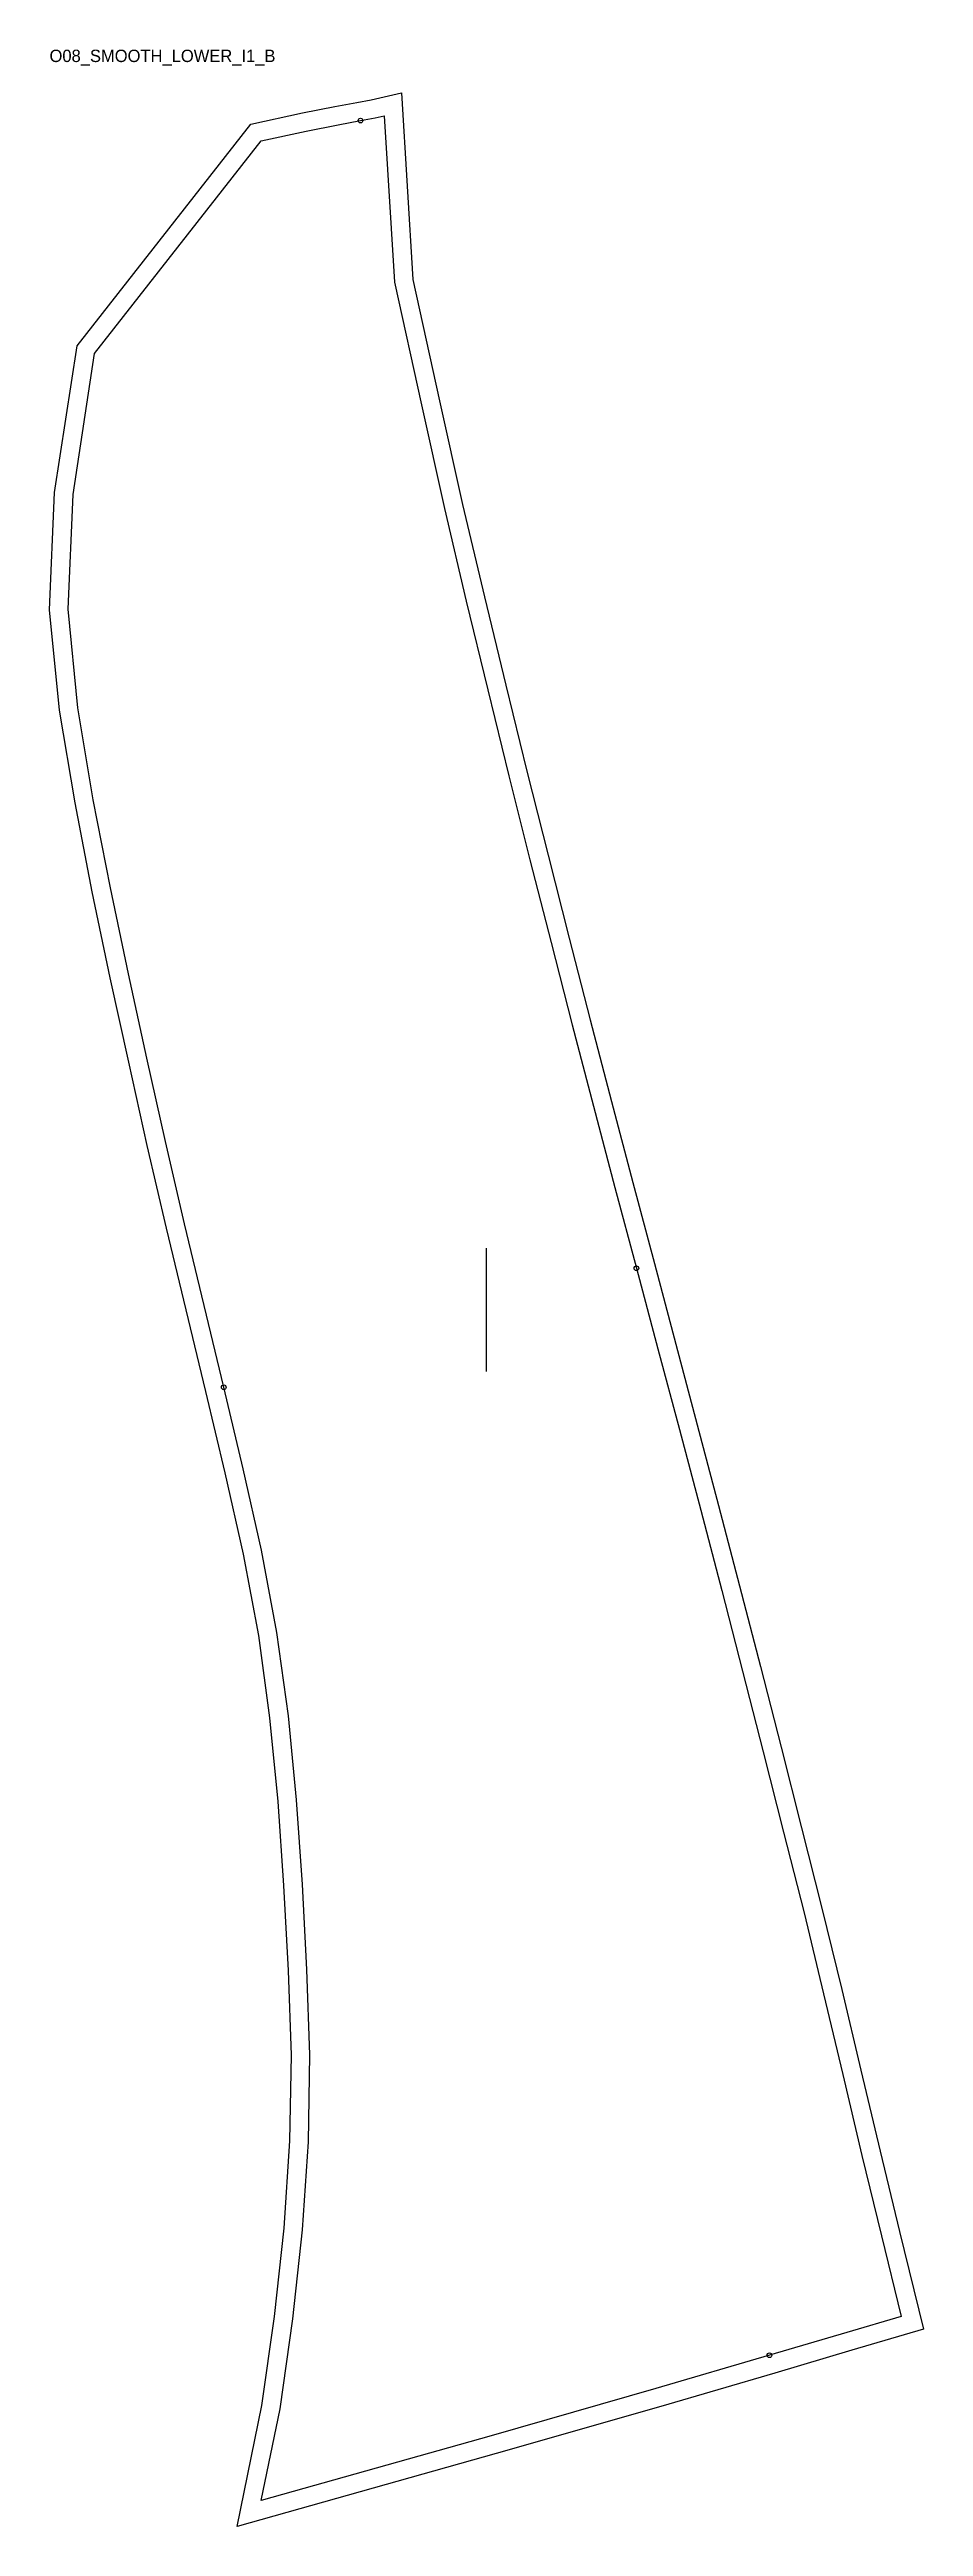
# Model space of a CAD drawing. Header units: millimetres. Extents: x -137 to 429, y -17 to 1587.
import ezdxf

# ---------------------------------------------------------------- set-up
doc = ezdxf.new("R2010")
doc.units = ezdxf.units.MM
for name, color, linetype in [('CUT', 1, 'Continuous'), ('GRAIN', 3, 'Continuous'), ('ID', 7, 'Continuous'), ('NOTCH', 2, 'Continuous'), ('SEAM', 5, 'Continuous')]:
    doc.layers.add(name, color=color, linetype=linetype)

msp = doc.modelspace()

# ---------------------------------------------------------------- linework, layer by layer
at = {"layer": 'CUT'}
msp.add_lwpolyline([(-15.7, -16.9), (0.4, 61.5), (8.6, 119.1), (14.7, 176.4), (18.5, 232.8), (19.5, 288.4), (17.5, 343.3), (14.6, 398.2), (10.8, 452.7), (5.6, 506.8), (-1.7, 560.2), (-11.6, 613), (-23.5, 665.5), (-36, 718.2), (-48.7, 771.1), (-61.4, 824.1), (-73.8, 877.6), (-85.8, 931.5), (-97.8, 986.2), (-109.5, 1042), (-120.6, 1099.5), (-130.7, 1159.6), (-137.1, 1224.6), (-133.9, 1300.5), (-119.3, 1395.6), (-6.8, 1539.2), (26.6, 1546.4), (47.6, 1550.5), (61.9, 1553.2), (71.2, 1555), (90.7, 1559.4), (98.1, 1438.5), (115.4, 1360), (130.3, 1292.9), (144.4, 1232.9), (158.2, 1175.7), (171.9, 1120), (185.6, 1065.6), (199.2, 1011.9), (212.9, 958.9), (226.6, 906.1), (240.5, 853.6), (254.4, 801.2), (268.3, 749), (282.2, 696.7), (296, 644.5), (309.6, 592.3), (323.1, 540.1), (336.4, 487.9), (349.7, 435.7), (362.9, 383.5), (375.7, 331), (388.1, 278.6), (400.5, 226.3), (413.1, 174.1), (428.6, 110.8), (382.3, 97.2), (332.3, 82.5), (258.6, 60.9), (152, 30.3), (-15.7, -16.9)], close=True, dxfattribs=at)
at = {"layer": 'GRAIN'}
msp.add_line((145.8, 731.2), (145.8, 811.2), dxfattribs=at)
at = {"layer": 'NOTCH'}
for centre in [(64.2, 1541.5), (242.8, 798.1), (-24.3, 721), (328.9, 94)]:
    msp.add_circle(centre, 1.5, dxfattribs=at)
at = {"layer": 'SEAM'}
msp.add_lwpolyline([(0, 0), (12.3, 59.4), (20.5, 117.6), (26.7, 175.3), (30.5, 232.3), (31.5, 288.5), (29.5, 343.8), (26.6, 398.9), (22.8, 453.7), (17.5, 508.2), (10.1, 562.1), (0.2, 615.4), (-11.8, 668.2), (-24.3, 721), (-37, 773.9), (-49.7, 826.9), (-62.1, 880.3), (-74.1, 934.1), (-86, 988.7), (-97.7, 1044.4), (-108.8, 1101.6), (-118.8, 1161.1), (-125, 1225), (-121.9, 1299.3), (-107.9, 1390.7), (0, 1528.4), (29, 1534.7), (49.8, 1538.7), (64.2, 1541.5), (73.6, 1543.3), (79.5, 1544.6), (86.1, 1436.8), (103.7, 1357.4), (118.6, 1290.2), (132.7, 1230.1), (146.6, 1172.8), (160.3, 1117.1), (173.9, 1062.6), (187.6, 1009), (201.3, 955.8), (215, 903.1), (228.9, 850.5), (242.8, 798.1), (256.7, 745.9), (270.6, 693.7), (284.4, 641.5), (298, 589.3), (311.4, 537.1), (324.8, 484.9), (338.1, 432.8), (351.3, 380.6), (364, 328.2), (376.5, 275.8), (388.8, 223.5), (401.5, 171.3), (414.2, 119.1), (378.9, 108.8), (328.9, 94), (255.3, 72.4), (148.7, 41.8)], close=True, dxfattribs=at)

# ---------------------------------------------------------------- texts
at = {"layer": 'ID'}
msp.add_text('O08_SMOOTH_LOWER_I1_B', height=8, dxfattribs=at).set_placement((-137.1, 1579.4))

doc.saveas('drawing.dxf')
